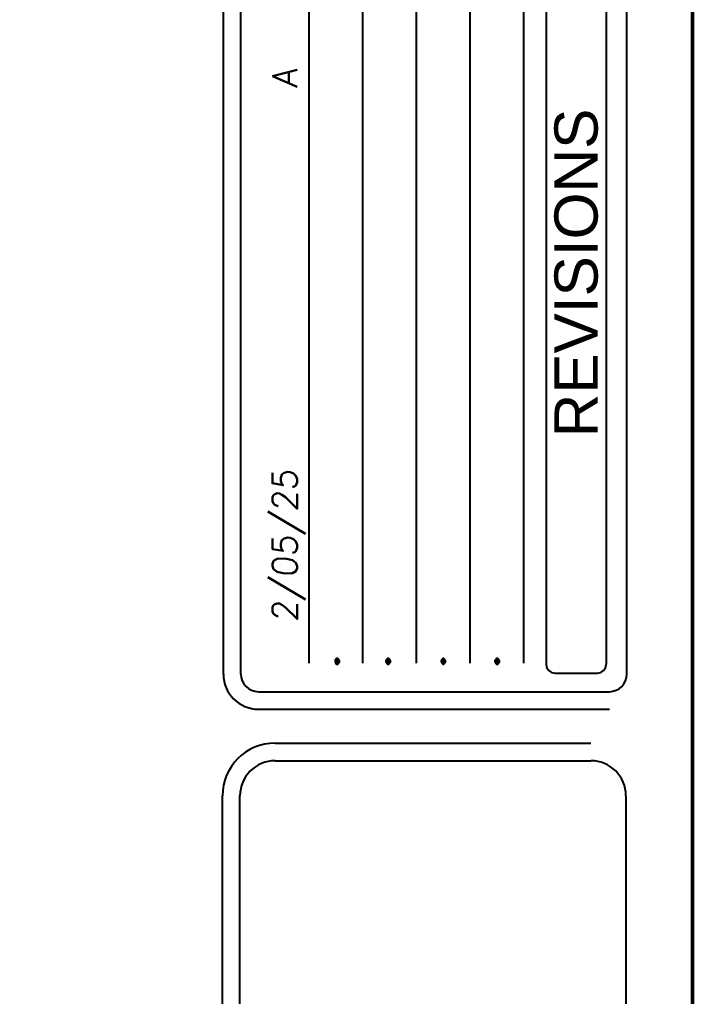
# Model space of a CAD drawing. Header units: inches. Extents: x 4 to 1638, y 6 to 1086.
# Drawn here: x 1473.8 to 1637.7, y 597.5 to 835.5 of the extents above; entities that cross this region are included whole.
import ezdxf

# ---------------------------------------------------------------- set-up
doc = ezdxf.new("R2010")
doc.units = ezdxf.units.IN
doc.header["$MEASUREMENT"] = 0
doc.layers.add('BORDER', color=5, linetype='Continuous')
doc.layers.add('DIM', color=4, linetype='Continuous')
doc.layers.add('WALLS', color=7, linetype='Continuous', lineweight=50)
doc.styles.add('ROMANT', font='ROMANT.shx')
doc.styles.add('RS', font='ROMANS.SHX', dxfattribs={"oblique": 5})
doc.styles.add('SWIS72', font='swissel.ttf', dxfattribs={"height": 4.5})

msp = doc.modelspace()

# ---------------------------------------------------------------- linework, layer by layer
at = {"color": 2}
for p, q in [((1527.7, 676.01, 0.03), (1527.7, 877.17, 0.03)), ((1621.71, 676.01, 0.03), (1621.71, 877.17, 0.03)), ((1544.28, 874.94, 0.03), (1544.28, 678.7, 0.03)), ((1557.34, 874.94, 0.03), (1557.34, 678.7, 0.03)), ((1570.4, 874.94, 0.03), (1570.4, 678.7, 0.03)), ((1583.46, 874.94, 0.03), (1583.46, 678.7, 0.03)), ((1596.52, 874.94, 0.03), (1596.52, 678.7, 0.03)), ((1531.98, 671.73, 0.03), (1617.43, 671.73, 0.03)), ((1536.03, 654.9, 0.03), (1612.92, 654.9, 0.03)), ((1536.03, 654.9, 0.03), (1612.92, 654.9, 0.03)), ((1527.47, 181.36, 0.03), (1527.47, 646.35, 0.03)), ((1527.47, 450.15, 0.03), (1527.47, 646.35, 0.03)), ((1621.47, 646.35, 0.03), (1621.47, 181.36, 0.03)), ((1621.47, 646.35, 0.03), (1621.47, 450.15, 0.03))]:
    msp.add_line(p, q, dxfattribs=at)
at = {"color": 1}
for p, q in [((1602.06, 874.79, 0.03), (1602.06, 678.39, 0.03)), ((1616.64, 874.79, 0.03), (1616.64, 678.39, 0.03)), ((1604.2, 676.25, 0.03), (1614.5, 676.25, 0.03))]:
    msp.add_line(p, q, dxfattribs=at)
for centre, start, end in [((1604.2, 678.39, 0.03), 180, 270), ((1614.5, 678.39, 0.03), 270, 0)]:
    msp.add_arc(centre, 2.14, start, end, dxfattribs=at)
at = {"color": 2}
for centre, radius, start, end in [((1531.98, 676.01, 0.03), 4.28, 180, 270), ((1617.43, 676.01, 0.03), 4.28, 270, 0), ((1536.03, 646.35, 0.03), 8.56, 90, 180), ((1536.03, 646.35, 0.03), 8.56, 90, 180), ((1612.92, 646.35, 0.03), 8.56, 0, 90), ((1612.92, 646.35, 0.03), 8.56, 0, 90)]:
    msp.add_arc(centre, radius, start, end, dxfattribs=at)
at = {"layer": 'BORDER'}
for p, q in [((1523.42, 676.01, 0.03), (1523.42, 877.17, 0.03)), ((1531.98, 667.45, 0.03), (1617.43, 667.45, 0.03)), ((1536.03, 659.18, 0.03), (1612.92, 659.18, 0.03)), ((1536.03, 659.18, 0.03), (1612.92, 659.18, 0.03)), ((1523.19, 181.36, 0.03), (1523.19, 646.35, 0.03)), ((1523.19, 450.15, 0.03), (1523.19, 646.35, 0.03))]:
    msp.add_line(p, q, dxfattribs=at)
for centre, radius, start, end in [((1531.98, 676.01, 0.03), 8.56, 180, 270), ((1536.03, 646.35, 0.03), 12.84, 90, 180), ((1536.03, 646.35, 0.03), 12.84, 90, 180)]:
    msp.add_arc(centre, radius, start, end, dxfattribs=at)
at = {"layer": 'WALLS', "elevation": 0.05}
msp.add_lwpolyline([(1637.67, 1085.76), (4.01, 1085.76), (4.01, 5.76), (1637.67, 5.76)], close=True, dxfattribs=at)

# ---------------------------------------------------------------- texts
at = {"color": 2, "style": 'ROMANT', "width": 1.5}
for p in [(1551.62, 676.84, 0.03), (1564.02, 676.84, 0.03), (1577.45, 676.84, 0.03), (1590.57, 676.84, 0.03)]:
    msp.add_text('.', height=6.42, rotation=90, dxfattribs=at).set_placement(p)
at = {"layer": 'DIM', "style": 'RS', "oblique": 5}
msp.add_text('2/05/25                    A', height=6.0249, rotation=90, dxfattribs=at).set_placement((1541.4, 688.67, 0.05))
at = {"layer": 'DIM', "style": 'SWIS72'}
msp.add_text('REVISIONS', height=10.529, rotation=90, dxfattribs=at).set_placement((1614.58, 733.72, 0.03))

doc.saveas('drawing.dxf')
